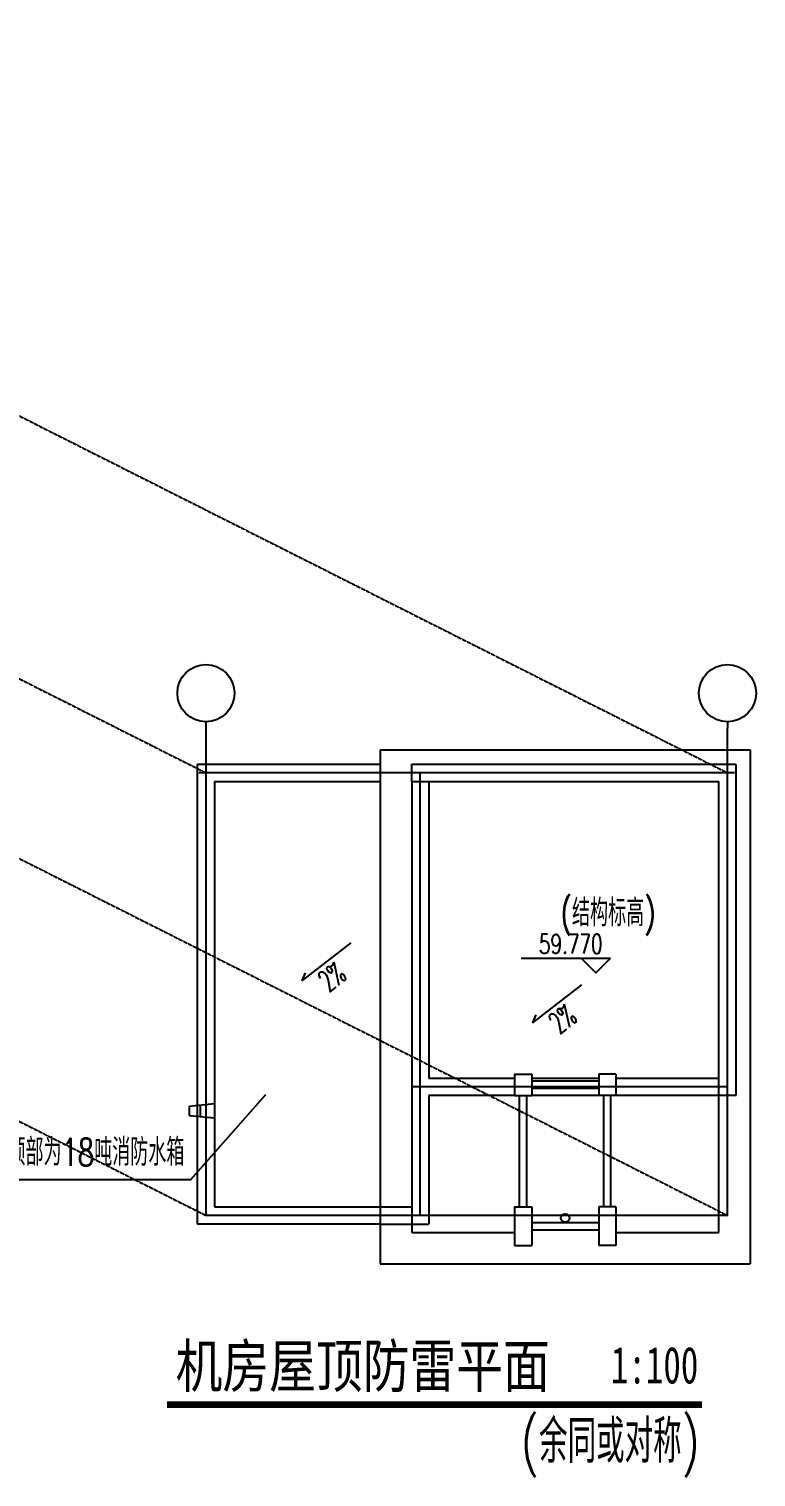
# Model space of a CAD drawing. Extents: x -170759 to 304867, y -311201 to 112352.
# Drawn here: x 239687 to 249864, y -49766 to -29483 of the extents above; entities that cross this region are included whole.
import ezdxf

# ---------------------------------------------------------------- set-up
doc = ezdxf.new("R2010")
doc.units = 0
doc.linetypes.add('DASH', pattern=[0.35, 0.25, -0.1])
doc.linetypes.add('DOTE', pattern=[2.42, 2, -0.2, 0.02, -0.2])
for name, color, linetype in [('AXIS', 3, 'CONTINUOUS'), ('DOOR', 2, 'CONTINUOUS'), ('DOTE', 251, 'CONTINUOUS'), ('PUB_DIM1', 3, 'CONTINUOUS'), ('TEX', 7, 'CONTINUOUS'), ('TEXT', 6, 'CONTINUOUS'), ('WALL', 7, 'CONTINUOUS'), ('WZ', 3, 'CONTINUOUS')]:
    doc.layers.add(name, color=color, linetype=linetype)
doc.styles.add('-黑体', font='SIMHEI.TTF', dxfattribs={"width": 0.8})
doc.styles.add('HZ1', font='txt', dxfattribs={"bigfont": 'hzk'})
doc.styles.add('HZS', font='txt', dxfattribs={"width": 0.7, "bigfont": 'HZS'})
doc.styles.add('HZTXT', font='txt.shx', dxfattribs={"width": 0.8, "bigfont": 'hztxt.shx'})
doc.styles.add('HZXXX', font='romans', dxfattribs={"width": 0.7, "bigfont": 'hzs'})
doc.styles.add('SONG', font='SimSun.ttf', dxfattribs={"height": 600})

msp = doc.modelspace()

# ---------------------------------------------------------------- linework, layer by layer
at = {"layer": 'AXIS'}
for p, q in [((242163.72817, -39186.31006), (242163.72817, -39276.74934)), ((249463.72817, -39186.31006), (249463.72817, -39276.74934)), ((247663.72817, -44222.11233), (246723.72817, -44222.11233)), ((247663.72817, -44322.11233), (246723.72817, -44322.11233)), ((246553.72817, -45982.11233), (246553.72817, -44422.11233)), ((246653.72817, -45982.11233), (246653.72817, -44422.11233)), ((247733.72817, -45982.11233), (247733.72817, -44422.11233)), ((247833.72817, -45982.11233), (247833.72817, -44422.11233)), ((246723.72817, -46202.11233), (247663.72817, -46202.11233)), ((246723.72817, -46302.11233), (247663.72817, -46302.11233))]:
    msp.add_line(p, q, dxfattribs=at)
for centre, radius in [((242163.72817, -38786.31006), 400), ((249463.72817, -38786.31006), 400), ((247193.72817, -46138.47351), 60)]:
    msp.add_circle(centre, radius, dxfattribs=at)
at = {"layer": 'DOOR'}
for p, q in [((244603.72817, -39582.11233), (244603.72817, -46780.26508)), ((244603.72817, -39582.11233), (249783.72817, -39582.11233)), ((249783.72817, -39582.11233), (249783.72817, -46780.26508)), ((245043.72817, -40022.11233), (245043.72817, -46340.26508)), ((245043.72817, -40022.11233), (249343.72817, -40022.11233)), ((249343.72817, -46340.26508), (249343.72817, -40022.11233)), ((246483.72817, -44122.11233), (246483.72817, -44422.11233)), ((246483.72817, -44122.11233), (246723.72817, -44122.11233)), ((246723.72817, -44122.11233), (246723.72817, -44422.11233)), ((247663.72817, -44122.11233), (247663.72817, -44422.11233)), ((247903.72817, -44122.11233), (247663.72817, -44122.11233)), ((247903.72817, -44122.11233), (247903.72817, -44422.11233)), ((246483.72817, -44422.11233), (246723.72817, -44422.11233)), ((247903.72817, -44422.11233), (247663.72817, -44422.11233)), ((246483.72817, -45982.11233), (246723.72817, -45982.11233)), ((246483.72817, -45982.11233), (246483.72817, -46522.11233)), ((246723.72817, -45982.11233), (246723.72817, -46522.11233)), ((247663.72817, -45982.11233), (247663.72817, -46522.11233)), ((247903.72817, -45982.11233), (247663.72817, -45982.11233)), ((247903.72817, -45982.11233), (247903.72817, -46522.11233)), ((245043.72817, -46340.26508), (246483.72817, -46340.26508)), ((247903.72817, -46340.26508), (249343.72817, -46340.26508)), ((246483.72817, -46522.11233), (246723.72817, -46522.11233)), ((247903.72817, -46522.11233), (247663.72817, -46522.11233)), ((244603.72817, -46780.26508), (249783.72817, -46780.26508))]:
    msp.add_line(p, q, dxfattribs=at)
at = {"layer": 'DOTE', "linetype": 'DOTE', "ltscale": 0.5}
for p, q in [((242163.72817, -39276.74934), (242163.72817, -46102.11233)), ((249463.72817, -46102.11233), (249463.72817, -39276.74934)), ((249563.72817, -39902.11233), (242065.72817, -39902.11233)), ((245163.72817, -46102.11233), (245163.72817, -39902.11233)), ((249463.72817, -44302.11233), (245043.72817, -44302.11233)), ((249463.72817, -46102.11233), (242163.72817, -46102.11233))]:
    msp.add_line(p, q, dxfattribs=at)
at = {"layer": 'PUB_DIM1'}
for p, q in [((241952.76314, -45598.53219), (243004.22756, -44408.834)), ((238462.61273, -45598.53219), (241952.76314, -45598.53219))]:
    msp.add_line(p, q, dxfattribs=at)
at = {"layer": 'TEX', "color": 3}
for points in [[(244193.57546, -42282.11275), (243510.43245, -42809.06982), (243558.08958, -42702.20652)], [(247421.56022, -42871.76596), (246738.41721, -43398.72302), (246786.07434, -43291.85972)]]:
    msp.add_lwpolyline(points, dxfattribs=at)
at = {"layer": 'TEXT', "color": 8, "linetype": 'DASH'}
for p, q in [((221505.04359, -29482.51152), (242163.72817, -39902.11233)), ((228805.04359, -29482.51152), (249463.72817, -39902.11233)), ((221505.04359, -35682.51152), (242163.72817, -46102.11233)), ((228805.04359, -35682.51152), (249463.72817, -46102.11233))]:
    msp.add_line(p, q, dxfattribs=at)
at = {"layer": 'TEXT', "color": 3}
msp.add_lwpolyline([(247422.16371, -42503.27954), (247622.16371, -42703.35846), (247822.16371, -42503.27954), (246576.01481, -42503.27954)], dxfattribs=at)
at = {"layer": 'TEXT', "color": 3, "const_width": 96}
msp.add_lwpolyline([(241620.10175, -48752.22622), (249106.63013, -48752.22622)], dxfattribs=at)
at = {"layer": 'WALL'}
for p, q in [((242043.72817, -39782.11233), (244603.72817, -39782.11233)), ((242043.72817, -46222.11233), (242043.72817, -39782.11233)), ((242283.72817, -40022.11233), (244603.72817, -40022.11233)), ((242283.72817, -40022.11233), (242283.72817, -45982.11233)), ((242283.72817, -45982.11233), (244603.72817, -45982.11233)), ((244603.72817, -46222.11233), (242043.72817, -46222.11233))]:
    msp.add_line(p, q, dxfattribs=at)
at = {"layer": 'WALL', "color": 9, "linetype": 'DASH'}
for p, q in [((245043.72817, -39782.11233), (249583.72817, -39782.11233)), ((245043.72817, -40022.11233), (245043.72817, -39782.11233)), ((249583.72817, -44422.11233), (249583.72817, -39782.11233)), ((245283.72817, -40022.11233), (245283.72817, -44182.11233)), ((246483.72817, -44182.11233), (245283.72817, -44182.11233)), ((247663.72817, -44182.11233), (246723.72817, -44182.11233)), ((249343.72817, -44182.11233), (247903.72817, -44182.11233)), ((246483.72817, -44422.11233), (245283.72817, -44422.11233)), ((245283.72817, -44422.11233), (245283.72817, -46222.11233)), ((247663.72817, -44422.11233), (246723.72817, -44422.11233)), ((249583.72817, -44422.11233), (247903.72817, -44422.11233)), ((244603.72817, -45982.11233), (245043.72817, -45982.11233)), ((244603.72817, -46222.11233), (245283.72817, -46222.11233))]:
    msp.add_line(p, q, dxfattribs=at)
at = {"layer": 'WALL', "color": 8}
for p, q in [((241929.96816, -44569.91224), (242283.72817, -44534.91224)), ((241929.96816, -44569.91224), (241929.96816, -44699.91224)), ((242083.72817, -44560.95875), (242083.72817, -44708.86573)), ((241929.96816, -44699.91224), (242283.72817, -44734.91224))]:
    msp.add_line(p, q, dxfattribs=at)

# ---------------------------------------------------------------- texts
at = {"layer": 'TEX', "color": 3, "style": 'HZXXX', "text_generation_flag": 6, "width": 0.6}
for p in [(243884.80075, -42982.65261), (247112.78551, -43572.30581)]:
    msp.add_text('2%', height=300, rotation=217.645571247, dxfattribs=at).set_placement(p)
at = {"layer": 'TEXT', "color": 3, "width": 0.7}
for s, height, style, p in [('59.770', 270, 'HZTXT', (246824.59622, -42434.38927)), ('1:100', 514.285714, '-黑体', (247832.1436, -48455.60733))]:
    msp.add_text(s, height=height, dxfattribs=dict(at, style=style)).set_placement(p)
at = {"layer": 'TEXT', "color": 3, "ltscale": 1000}
for s, style, width, p in [('机房屋顶防雷平面', 'SONG', 0.8, (241740.13821, -48510.32334)), ('(余同或对称)', 'HZ1', 0.7, (246575.1555, -49566.4715))]:
    msp.add_text(s, height=600, dxfattribs=dict(at, style=style, width=width)).set_placement(p)
at = {"layer": 'WZ', "style": 'HZS', "width": 0.7}
for s, p in [(' (结构标高)', (246891.02881, -42052.89942)), ('G1楼此顶部为18吨消防水箱', (238412.56523, -45405.95413))]:
    msp.add_text(s, height=380, dxfattribs=at).set_placement(p)

doc.saveas('drawing.dxf')
